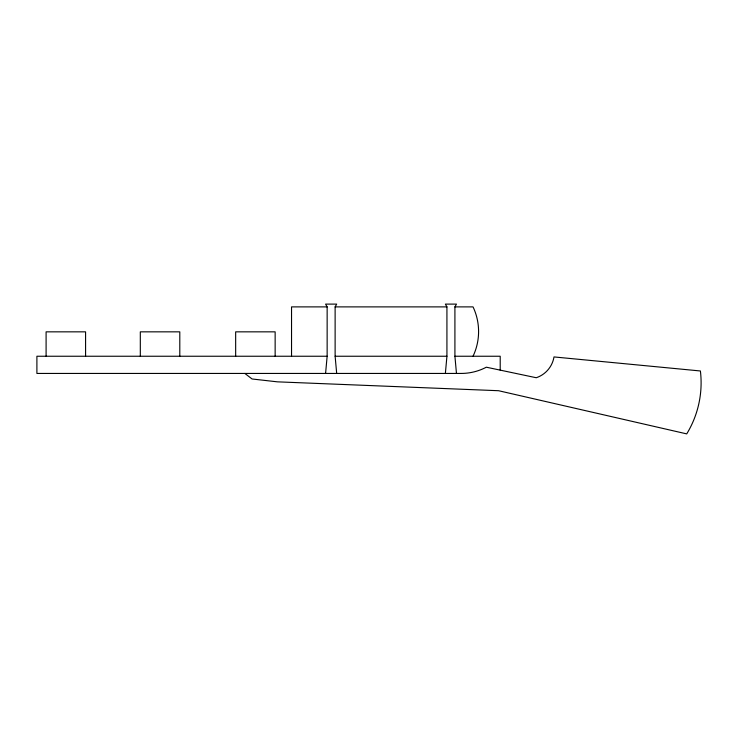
<?xml version="1.0" encoding="UTF-8"?>
<svg xmlns="http://www.w3.org/2000/svg" width="738" height="738" viewBox="0 0 738 738"><rect width="100%" height="100%" fill="white"/><g stroke="black" fill="none" stroke-linecap="round" stroke-linejoin="round"><path stroke-width="1.11" d="M325.587 373.437L327.146 356.242L327.146 306.888L325.587 304.111L336.685 304.111L335.126 306.888L335.126 356.242L336.685 373.437M445.374 373.437L446.924 356.242L446.924 306.888L445.374 304.111L456.462 304.111L454.912 306.888L454.912 356.242L456.462 373.437M327.146 306.888L291.538 306.888L291.538 356.242M335.126 306.888L446.924 306.888M454.912 306.888L473.04 306.888A57.684 57.684 0 0 1 473.04 356.242M327.146 356.242L36.9 356.242L36.9 373.437L461.139 373.437A54.049 54.049 0 0 0 486.333 367.201L536.258 377.736A26.503 26.503 0 0 0 553.998 356.934L700.399 370.974A98.172 98.172 0 0 1 686.727 433.889L498.574 390.716L277.423 381.841L252.064 378.981L244.859 373.437M335.126 356.242L446.924 356.242M454.912 356.242L500.207 356.242L500.207 370.125M275.145 356.242L275.145 331.842L235.662 331.842L235.662 356.242M179.795 356.242L179.795 331.842L140.312 331.842L140.312 356.242M85.58 356.242L85.58 331.842L46.097 331.842L46.097 356.242"/></g></svg>
